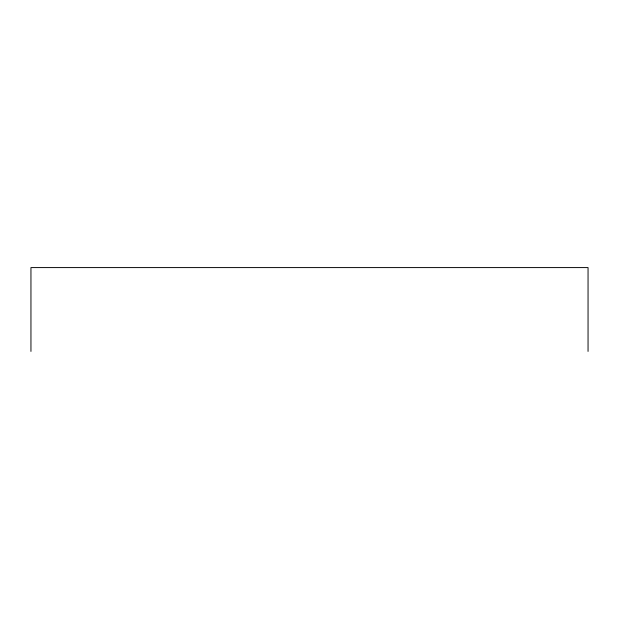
<?xml version="1.0" encoding="UTF-8"?>
<svg xmlns="http://www.w3.org/2000/svg" width="619" height="619" viewBox="0 0 619 619"><rect width="100%" height="100%" fill="white"/><g stroke="black" fill="none" stroke-linecap="round" stroke-linejoin="round"><path stroke-width="0.93" d="M588.05 351.414L588.05 267.586L30.95 267.586L30.95 351.414"/></g></svg>
